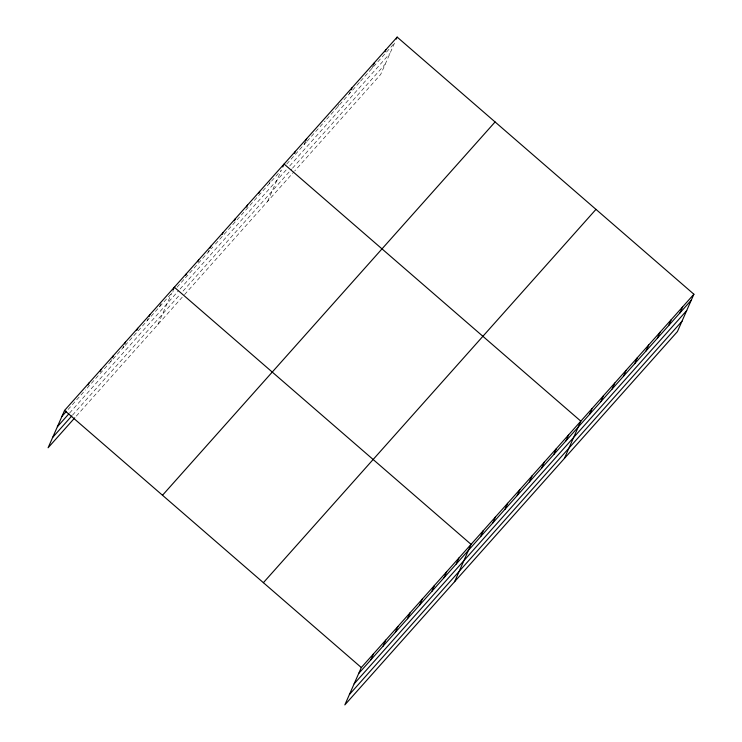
<?xml version="1.0" encoding="UTF-8"?>
<svg xmlns="http://www.w3.org/2000/svg" width="742" height="742" viewBox="0 0 742 742"><rect width="100%" height="100%" fill="white"/><g stroke="black" fill="none" stroke-linecap="round" stroke-linejoin="round"><path stroke-width="0.56" stroke-dasharray="3.71 2.78" d="M110.725 361.623L111.606 359.638M122.922 347.933L123.793 345.948M147.306 320.563L148.187 318.568M159.502 306.873L161.7 301.901M157.851 324.579L171.699 293.183M208.279 252.122L209.161 250.128M269.253 183.682L270.134 181.688M267.602 201.388L281.45 169.992L213.622 246.131M304.062 144.607L305.825 140.628M337.99 106.533L338.871 104.539M349.297 93.835L350.178 91.85M371.918 68.45L373.671 64.471M394.531 43.064L380.683 74.46L294.741 170.92M68.041 409.528L85.571 389.856M87.102 388.149L124.443 346.226M125.203 345.373L173.22 291.476M177.032 287.2L183.895 279.493M185.417 277.786L212.852 246.984M286.727 164.065L306.325 142.065M307.086 141.221L325.172 120.918M326.684 119.221L359.851 81.991M360.603 81.147L393.779 43.917M69.572 413.044L178.562 290.716M180.083 289L288.193 167.664M289.695 165.967L389.958 53.424M72.484 415.168L179.954 294.537M183.005 291.124L291.773 169.028M292.524 168.184L385.256 64.1M76.296 416.114L182.244 297.199M184.526 294.639L293.99 171.773"/><path stroke-width="1.11" d="M693.9 294.231L361.317 667.54L344.835 704.9L677.418 331.591L693.9 294.231L397.165 37.1L64.582 410.409L48.1 447.769L74.775 417.829M88.094 385.024L88.966 383.03M100.281 371.334L101.162 369.349M112.478 357.644L113.359 355.659M124.675 343.954L125.556 341.969M136.871 330.273L137.743 328.279M149.068 316.584L149.94 314.589M173.016 290.196L174.333 287.219L471.068 544.35L454.596 581.709M185.648 275.514L186.53 273.529M197.845 261.833L198.717 259.839M210.042 248.143L210.913 246.149M222.229 234.453L223.11 232.469M234.426 220.764L235.307 218.779M246.622 207.074L247.503 205.089M258.819 193.393L259.691 191.399M282.767 167.006L283.648 165.021M294.509 153.325L295.39 151.331M305.825 140.628L306.696 138.643M351.049 89.856L351.931 87.871M373.671 64.471L374.543 62.486M384.977 51.782L385.849 49.788M396.284 39.085L397.165 37.1M370.879 659.823L373.514 653.85M383.076 646.134L385.71 640.161M395.273 632.444L397.897 626.48M407.46 618.754L410.094 612.79M419.657 605.064L422.291 599.1M431.853 591.383L434.487 585.41M444.05 577.693L446.684 571.72M456.247 564.003L458.871 558.04M480.631 536.624L483.265 530.66M492.827 522.943L495.461 516.97M505.024 509.253L507.649 503.28M517.22 495.563L519.845 489.599M529.408 481.873L532.042 475.91M541.604 468.183L544.238 462.22M553.801 454.503L556.435 448.53M565.998 440.813L568.622 434.84M564.347 458.519L580.819 421.159L284.084 164.028M589.5 414.435L592.125 408.462M600.807 401.737L603.441 395.774M612.113 389.049L614.747 383.076M623.419 376.352L626.053 370.388M634.725 363.663L637.359 357.69M646.041 350.966L648.666 345.002M657.347 338.278L659.972 332.305M668.653 325.58L671.287 319.617M679.96 312.892L682.594 306.919M61.948 416.373L66.52 411.244M57.375 426.733L68.811 413.906M52.673 437.409L71.724 416.021M162.498 495.266L495.081 121.957M263.391 582.683L595.974 209.374M358.683 673.504L691.266 300.195M354.12 683.864L686.702 310.555M349.408 694.54L681.991 321.23M64.582 410.409L361.317 667.54"/></g></svg>
